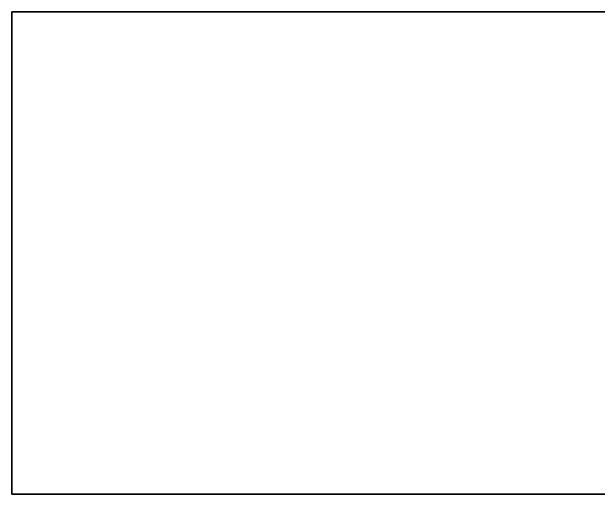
# Model space of a CAD drawing. Extents: x -65 to 400, y -475 to 105.
# Drawn here: x 192 to 206.58, y -32 to -20 of the extents above; entities that cross this region are included whole.
import ezdxf

# ---------------------------------------------------------------- set-up
doc = ezdxf.new("R2010")
doc.units = 0
doc.layers.add('REMOTE_FRAME', color=8, linetype='CONTINUOUS')

msp = doc.modelspace()

# ---------------------------------------------------------------- linework, layer by layer
at = {"layer": 'REMOTE_FRAME'}
for points in [[(192, -32, -1), (268, -32, -1), (268, -20, -1), (192, -20, -1)], [(192, -32), (268, -32), (268, -20), (192, -20)], [(268, -20, -1), (192, -20, -1), (192, -20), (268, -20)], [(192, -20, -1), (192, -32, -1), (192, -32), (192, -20)], [(192, -32, -1), (268, -32, -1), (268, -32), (192, -32)]]:
    msp.add_3dface(points, dxfattribs=at)

doc.saveas('drawing.dxf')
